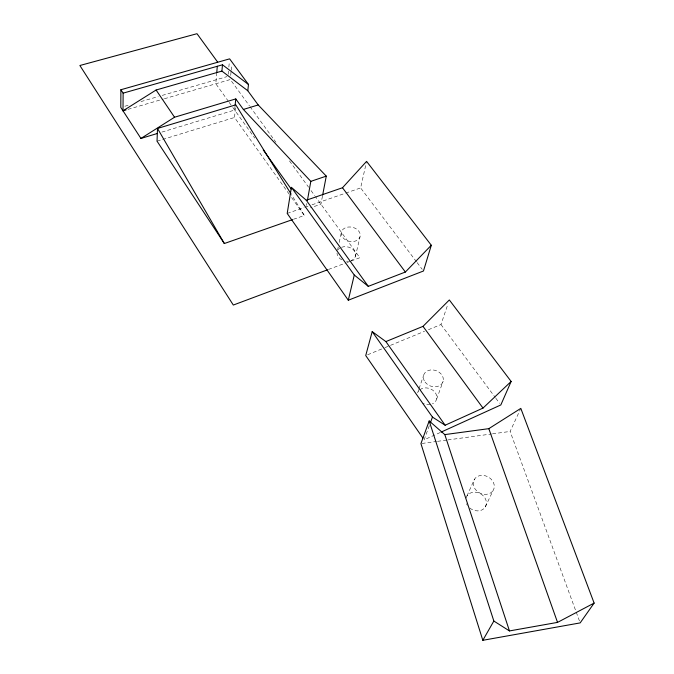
<?xml version="1.0" encoding="UTF-8"?>
<svg xmlns="http://www.w3.org/2000/svg" width="674" height="674" viewBox="0 0 674 674"><rect width="100%" height="100%" fill="white"/><g stroke="black" fill="none" stroke-linecap="round" stroke-linejoin="round"><path stroke-width="0.51" stroke-dasharray="3.37 2.53" d="M216.758 72.565L215.815 83.761L228.57 101.563M228.183 74.275L228.469 71.191M228.857 67.08L229.337 61.941M230.71 75.429L231.106 71.318M231.207 70.29L231.696 65.159M235.058 105.995L234.645 110.039L161.086 132.34M289.18 194.163L234.501 117.478L235.698 105.826M306.535 205.418L306.889 203.413M322.45 196.159L320.917 204.171L310.537 207.786M337.514 250.315L338.365 246.381M339.207 242.438L341.541 231.612M416.481 261.765L360.624 187.92L366.353 162.392M355.4 256.499L360 236.894A9.613 7.195 12.6 0 0 348.096 227.054A9.613 7.195 12.6 0 0 344.187 238.908A9.613 7.195 12.6 0 0 360 236.894M418.748 389.623L417.459 393.405A10.017 8.13 20.4 0 1 418.318 391.468M419.068 388.679L423.567 375.452M428.437 329.704L440.973 324.531L447.991 303.898M436.659 399.033L443.155 381.172M429.33 425.623L424.115 439.844L440.215 432.523M466.964 495.98L474.445 479.239M579.446 620.931L510.117 431.444L520.387 409.303M485.246 506.991L493.149 490.419A10.902 9.057 27.9 0 0 483.224 475.423A10.902 9.057 27.9 0 0 474.943 488.76A10.902 9.057 27.9 0 0 493.149 490.419M367.659 354.768L384.054 348.003M385.023 347.607L424.578 331.296M328.457 269.457L346.116 262.852M347.093 262.489L350.033 261.386M351.019 261.023L359.849 257.721L315.373 196.538M293.502 219.277L304.37 215.469L291.648 194.955M287.2 213.431L304.075 207.575M305.061 207.23L308.043 206.193M312.011 204.812L344.751 193.438M345.745 193.093L360.624 187.92M157.034 141.169L234.501 117.478M128.052 109.348L163.361 99.053M164.372 98.758L230.314 79.532L249.422 105.818M124.85 106.256L129.905 104.79M141.026 101.563L158.213 96.576M162.266 95.396L226.978 76.625M421.966 443.458L436.482 441.478M437.519 441.335L446.854 440.063M447.89 439.928L491.456 433.989M492.492 433.845L510.117 431.444M417.122 262.607L422.202 269.322M440.973 324.531L495.213 397.416M495.837 398.25L499.577 403.279M250.037 106.66L273.459 138.886M274.074 139.729L275.927 142.273M289.483 160.926L308.591 187.212M311.059 190.599L314.758 195.687M229.177 102.414L232.21 106.652M232.816 107.495L254.721 138.077M291.606 197.575L304.37 215.469M341.575 247.282A9.428 7.153 12.6 0 1 354.356 250.964A9.428 7.153 12.6 0 1 351.154 260.568M348.121 261.192A9.428 7.153 12.6 0 1 346.495 261.175M341.785 259.819A9.428 7.153 12.6 0 1 337.008 253.146M338.205 249.641A9.428 7.153 12.6 0 1 339.671 248.268M419.759 389.85A10.017 8.13 20.4 0 1 434.486 391.712A10.017 8.13 20.4 0 1 432.447 403.819M430.138 404.501A10.017 8.13 20.4 0 1 422.615 403.153M466.029 498.12A10.674 8.956 28.5 0 1 480.073 493.503A10.674 8.956 28.5 0 1 484.758 507.699A10.674 8.956 28.5 0 1 469.087 507.404M467.36 505.306A10.674 8.956 28.5 0 1 466.534 503.756M425.033 381.998A10.22 8.198 20.1 0 0 442.312 383.144A10.22 8.198 20.1 0 0 432.708 369.916A10.22 8.198 20.1 0 0 425.033 381.998"/><path stroke-width="1.01" d="M322.635 195.157L326.275 176.125L258.201 104.95L247.796 90.754L248.495 84.503L229.623 58.857L120.89 89.735L120.806 107.427L140.933 138.448L157.059 133.562M126.03 109.938L123.005 110.822L123.131 93.147L120.89 89.735M291.092 194.061L235.799 104.849L157.505 128.448L157.034 141.169L224.332 243.525L292.508 219.623M216.758 72.565L217.289 66.271M247.796 90.754L221.923 71.082L222.479 64.797L123.131 93.147M235.159 104.984L235.774 98.918L174.541 117.234L140.933 138.448M291.404 187.355L287.2 213.431L348.298 300.208L423.466 270.999L431.309 245.26L366.58 161.372L342.493 187.743L306.282 200.237L291.404 187.355L354.271 275.034L368.299 286.349L405.377 272.026L431.309 245.26M307.428 200.405L310.815 181.357L243.381 109.449L235.774 98.918M348.298 300.208L354.271 275.034M385.882 341.583L423.002 326.359L449.331 299.964L511.145 381.459L482.997 408.09L445.152 425.227L385.882 341.583L372.2 331.616L365.729 355.56L422.927 438.117M429.178 420.955L420.93 443.602L482.828 640.3L580.162 622.902L594.123 603.087L520.817 408.385L488.819 428.656L444.806 434.604L429.178 420.955L493.848 621.04L509.468 630.931L557.533 622.388L594.123 603.087M430.374 422.775L432.455 417.088L372.2 331.616M511.145 381.459L500.824 404.956L441.167 432.085M482.828 640.3L493.848 621.04M123.005 110.822L156.098 90.013L221.923 71.082M327.48 269.827L233.314 305.052L79.877 65.504L197.002 33.7L217.66 62.118M310.815 181.357L326.275 176.125M243.381 109.449L258.201 104.95M432.455 417.088L445.152 425.227M222.479 64.797L248.495 84.503M342.493 187.743L405.377 272.026M423.002 326.359L482.997 408.09M306.282 200.237L368.299 286.349M263.239 149.965L291.219 189.04M156.098 90.013L174.541 117.234M157.505 128.448L224.332 243.525M488.819 428.656L557.533 622.388M444.806 434.604L509.468 630.931"/></g></svg>
